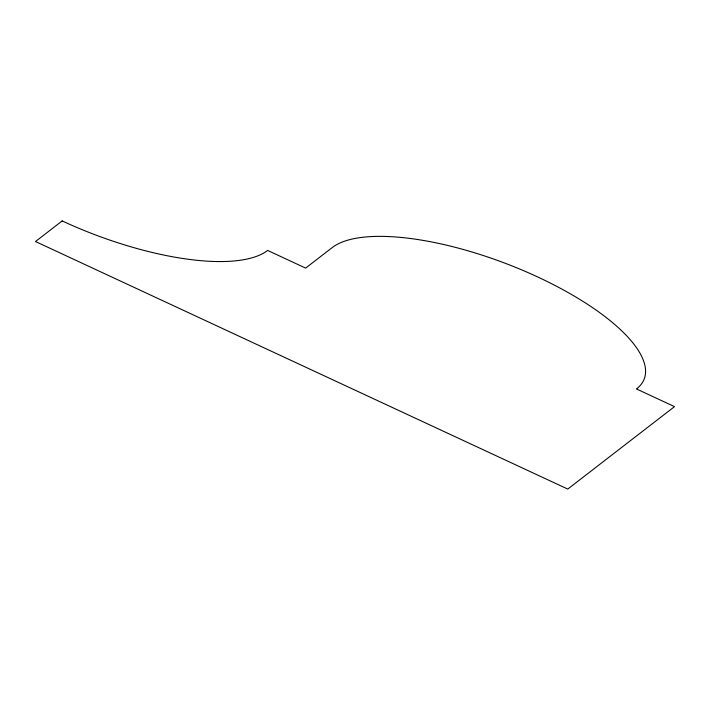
<?xml version="1.0" encoding="UTF-8"?>
<svg xmlns="http://www.w3.org/2000/svg" width="710" height="710" viewBox="0 0 710 710"><rect width="100%" height="100%" fill="white"/><g stroke="black" fill="none" stroke-linecap="round" stroke-linejoin="round"><path stroke-width="1.06" d="M62.187 220.925L35.5 241.533L567.76 489.075L674.5 406.635L636.479 388.947A170.95 58.752 20.8 0 0 537.772 276.998A170.95 58.752 20.8 0 0 332.333 247.497L305.646 268.105L267.626 250.426A170.95 58.752 20.8 0 1 62.187 220.925"/></g></svg>
